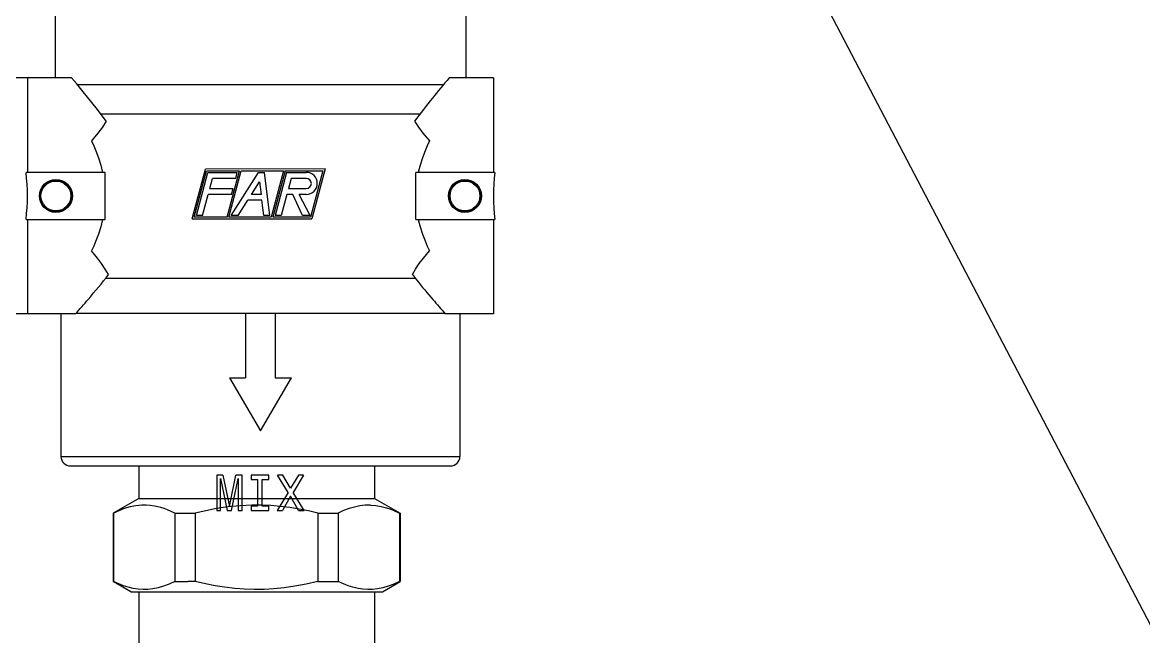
# Model space of a CAD drawing. Header units: millimetres. Extents: x -92220 to 11040, y -5929 to 27498.
# Drawn here: x 670.3 to 765.9, y 1050.9 to 1103.3 of the extents above; entities that cross this region are included whole.
import ezdxf

# ---------------------------------------------------------------- set-up
doc = ezdxf.new("R2010")
doc.units = ezdxf.units.MM
doc.layers.add('11 Водоразборный узел', color=7, linetype='Continuous')
doc.layers.add('17 Конструкции 2', color=7, linetype='Continuous')

msp = doc.modelspace()

# ---------------------------------------------------------------- linework, layer by layer
at = {"layer": '11 Водоразборный узел', "ltscale": 0.36875}
for p, q in [((673.095, 1118.232), (673.095, 1098.532)), ((708.095, 1118.232), (708.095, 1098.532))]:
    msp.add_line(p, q, dxfattribs=at)
at = {"layer": '11 Водоразборный узел', "ltscale": 0.14059}
for p, q in [((674.505, 1098.532), (665.31, 1098.532)), ((710.453, 1098.532), (706.685, 1098.532))]:
    msp.add_line(p, q, dxfattribs=at)
at = {"layer": '11 Водоразборный узел', "ltscale": 0.3}
for p, q in [((670.737, 1098.532), (670.737, 1090.492)), ((710.453, 1098.532), (710.453, 1090.492))]:
    msp.add_line(p, q, dxfattribs=at)
at = {"layer": '11 Водоразборный узел'}
for p, q in [((674.972, 1097.982), (706.217, 1097.982)), ((676.979, 1095.482), (704.206, 1095.482)), ((677.413, 1081.482), (703.777, 1081.482)), ((673.595, 1066.282), (705.514, 1066.282)), ((674.395, 1065.482), (704.812, 1065.482)), ((680.218, 1062.72), (699.087, 1062.72)), ((685.128, 1054.762), (700.988, 1054.762))]:
    msp.add_line(p, q, dxfattribs=at)
at = {"layer": '11 Водоразборный узел', "ltscale": 0.251659}
for p, q in [((677.366, 1090.492), (670.622, 1090.492)), ((710.568, 1090.492), (703.824, 1090.492)), ((670.622, 1086.472), (677.366, 1086.472)), ((703.824, 1086.472), (710.568, 1086.472))]:
    msp.add_line(p, q, dxfattribs=at)
at = {"layer": '11 Водоразборный узел', "ltscale": 0.15}
for p, q in [((677.366, 1086.472), (677.366, 1090.492)), ((703.824, 1086.472), (703.824, 1090.492))]:
    msp.add_line(p, q, dxfattribs=at)
at = {"layer": '11 Водоразборный узел', "ltscale": 0.109835}
msp.add_line((684.764, 1086.531), (685.901, 1090.774), dxfattribs=at)
at = {"layer": '11 Водоразборный узел', "ltscale": 0.102492}
for p, q in [((684.95, 1086.67), (686.011, 1090.63)), ((687.75, 1086.67), (688.811, 1090.63)), ((687.899, 1086.67), (688.96, 1090.63)), ((692.56, 1090.63), (691.499, 1086.67)), ((692.71, 1090.63), (691.648, 1086.67))]:
    msp.add_line(p, q, dxfattribs=at)
at = {"layer": '11 Водоразборный узел', "ltscale": 0.095039}
msp.add_line((685.138, 1086.814), (686.122, 1090.486), dxfattribs=at)
at = {"layer": '11 Водоразборный узел', "ltscale": 0.255008}
msp.add_line((696.101, 1090.779), (685.901, 1090.774), dxfattribs=at)
at = {"layer": '11 Водоразборный узел', "ltscale": 0.07}
for p, q in [((686.011, 1090.63), (688.811, 1090.63)), ((687.75, 1086.67), (684.95, 1086.67))]:
    msp.add_line(p, q, dxfattribs=at)
at = {"layer": '11 Водоразборный узел', "ltscale": 0.062546}
msp.add_line((686.122, 1090.486), (688.624, 1090.486), dxfattribs=at)
at = {"layer": '11 Водоразборный узел', "ltscale": 0.108846}
msp.add_line((688.087, 1086.814), (690.426, 1090.486), dxfattribs=at)
at = {"layer": '11 Водоразборный узел', "ltscale": 0.013045}
for p, q in [((688.489, 1089.982), (688.624, 1090.486)), ((685.66, 1086.814), (685.138, 1086.814))]:
    msp.add_line(p, q, dxfattribs=at)
at = {"layer": '11 Водоразборный узел', "ltscale": 0.09}
for p, q in [((688.96, 1090.63), (692.56, 1090.63)), ((691.499, 1086.67), (687.899, 1086.67))]:
    msp.add_line(p, q, dxfattribs=at)
at = {"layer": '11 Водоразборный узел', "ltscale": 0.0126}
for p, q in [((690.426, 1090.486), (690.93, 1090.486)), ((693.344, 1088.614), (692.84, 1088.614))]:
    msp.add_line(p, q, dxfattribs=at)
at = {"layer": '11 Водоразборный узел', "ltscale": 0.092513}
msp.add_line((691.389, 1086.814), (690.93, 1090.486), dxfattribs=at)
at = {"layer": '11 Водоразборный узел', "ltscale": 0.095038}
msp.add_line((692.82, 1090.486), (691.836, 1086.814), dxfattribs=at)
at = {"layer": '11 Водоразборный узел', "ltscale": 0.080071}
msp.add_line((692.71, 1090.63), (695.912, 1090.63), dxfattribs=at)
at = {"layer": '11 Водоразборный узел', "ltscale": 0.042053}
msp.add_line((692.82, 1090.486), (694.502, 1090.486), dxfattribs=at)
at = {"layer": '11 Водоразборный узел', "ltscale": 0.102511}
msp.add_line((695.912, 1090.63), (694.851, 1086.67), dxfattribs=at)
at = {"layer": '11 Водоразборный узел', "ltscale": 0.109946}
msp.add_line((696.101, 1090.779), (694.963, 1086.531), dxfattribs=at)
at = {"layer": '11 Водоразборный узел', "ltscale": 0.022362}
msp.add_line((686.277, 1089.118), (686.509, 1089.982), dxfattribs=at)
at = {"layer": '11 Водоразборный узел', "ltscale": 0.049501}
for p, q in [((688.489, 1089.982), (686.509, 1089.982)), ((688.122, 1088.614), (686.142, 1088.614)), ((686.277, 1089.118), (688.257, 1089.118))]:
    msp.add_line(p, q, dxfattribs=at)
at = {"layer": '11 Водоразборный узел', "ltscale": 0.03209}
msp.add_line((689.831, 1088.614), (690.521, 1089.697), dxfattribs=at)
at = {"layer": '11 Водоразборный узел', "ltscale": 0.027274}
msp.add_line((690.521, 1089.697), (690.656, 1088.614), dxfattribs=at)
at = {"layer": '11 Водоразборный узел', "ltscale": 0.022361}
msp.add_line((693.207, 1089.982), (692.975, 1089.118), dxfattribs=at)
at = {"layer": '11 Водоразборный узел', "ltscale": 0.032382}
msp.add_line((694.502, 1089.982), (693.207, 1089.982), dxfattribs=at)
at = {"layer": '11 Водоразборный узел', "ltscale": 0.046587}
msp.add_line((685.66, 1086.814), (686.142, 1088.614), dxfattribs=at)
at = {"layer": '11 Водоразборный узел', "ltscale": 0.013044}
for p, q in [((688.122, 1088.614), (688.257, 1089.118)), ((692.358, 1086.814), (691.836, 1086.814))]:
    msp.add_line(p, q, dxfattribs=at)
at = {"layer": '11 Водоразборный узел', "ltscale": 0.020621}
msp.add_line((690.656, 1088.614), (689.831, 1088.614), dxfattribs=at)
at = {"layer": '11 Водоразборный узел', "ltscale": 0.046588}
msp.add_line((692.84, 1088.614), (692.358, 1086.814), dxfattribs=at)
at = {"layer": '11 Водоразборный узел', "ltscale": 0.038166}
msp.add_line((692.975, 1089.118), (694.502, 1089.118), dxfattribs=at)
at = {"layer": '11 Водоразборный узел', "ltscale": 0.049635}
msp.add_line((694.182, 1086.814), (693.344, 1088.614), dxfattribs=at)
at = {"layer": '11 Водоразборный узел', "ltscale": 0.015048}
msp.add_line((694.502, 1088.614), (693.9, 1088.614), dxfattribs=at)
at = {"layer": '11 Водоразборный узел', "ltscale": 0.050516}
msp.add_line((694.818, 1086.814), (693.9, 1088.614), dxfattribs=at)
at = {"layer": '11 Водоразборный узел', "ltscale": 0.038416}
msp.add_line((688.685, 1086.814), (689.51, 1088.11), dxfattribs=at)
at = {"layer": '11 Водоразборный узел', "ltscale": 0.030222}
msp.add_line((690.719, 1088.11), (689.51, 1088.11), dxfattribs=at)
at = {"layer": '11 Водоразборный узел', "ltscale": 0.032652}
msp.add_line((690.881, 1086.814), (690.719, 1088.11), dxfattribs=at)
at = {"layer": '11 Водоразборный узел', "ltscale": 0.254094}
for p, q in [((670.737, 1086.472), (670.737, 1078.432)), ((710.453, 1086.472), (710.453, 1079.663))]:
    msp.add_line(p, q, dxfattribs=at)
at = {"layer": '11 Водоразборный узел', "ltscale": 0.254979}
msp.add_line((684.764, 1086.531), (694.963, 1086.531), dxfattribs=at)
at = {"layer": '11 Водоразборный узел', "ltscale": 0.01494}
msp.add_line((688.685, 1086.814), (688.087, 1086.814), dxfattribs=at)
at = {"layer": '11 Водоразборный узел', "ltscale": 0.012698}
msp.add_line((691.389, 1086.814), (690.881, 1086.814), dxfattribs=at)
at = {"layer": '11 Водоразборный узел', "ltscale": 0.080067}
msp.add_line((694.851, 1086.67), (691.648, 1086.67), dxfattribs=at)
at = {"layer": '11 Водоразборный узел', "ltscale": 0.015908}
msp.add_line((694.818, 1086.814), (694.182, 1086.814), dxfattribs=at)
at = {"layer": '11 Водоразборный узел', "ltscale": 0.018734}
msp.add_line((704.956, 1080.045), (705.281, 1079.663), dxfattribs=at)
at = {"layer": '11 Водоразборный узел', "ltscale": 0.045906}
for p, q in [((710.453, 1079.663), (710.453, 1078.432)), ((699.087, 1062.72), (700.318, 1062.72))]:
    msp.add_line(p, q, dxfattribs=at)
at = {"layer": '11 Водоразборный узел', "ltscale": 0.15309}
for p, q in [((674.84, 1078.432), (665.31, 1078.432)), ((710.453, 1078.432), (706.35, 1078.432))]:
    msp.add_line(p, q, dxfattribs=at)
at = {"layer": '11 Водоразборный узел', "ltscale": 0.18}
for p, q in [((673.595, 1078.432), (673.595, 1066.282)), ((707.595, 1078.432), (707.595, 1066.282))]:
    msp.add_line(p, q, dxfattribs=at)
at = {"layer": '11 Водоразборный узел', "ltscale": 0.28844}
for p, q in [((674.884, 1078.482), (689.326, 1078.482)), ((691.864, 1078.482), (706.306, 1078.482))]:
    msp.add_line(p, q, dxfattribs=at)
at = {"layer": '11 Водоразборный узел', "ltscale": 0.063419}
msp.add_line((689.327, 1078.482), (691.863, 1078.482), dxfattribs=at)
at = {"layer": '11 Водоразборный узел', "ltscale": 0.1375}
for p, q in [((689.327, 1078.482), (689.327, 1072.982)), ((691.863, 1078.482), (691.863, 1072.982))]:
    msp.add_line(p, q, dxfattribs=at)
at = {"layer": '11 Водоразборный узел', "ltscale": 0.130384}
for p, q in [((687.959, 1072.982), (690.595, 1068.482)), ((690.595, 1068.482), (693.231, 1072.982))]:
    msp.add_line(p, q, dxfattribs=at)
at = {"layer": '11 Водоразборный узел', "ltscale": 0.034197}
for p, q in [((687.959, 1072.982), (689.327, 1072.982)), ((691.863, 1072.982), (693.231, 1072.982))]:
    msp.add_line(p, q, dxfattribs=at)
at = {"layer": '11 Водоразборный узел', "ltscale": 0.052028}
msp.add_line((705.514, 1066.282), (707.595, 1066.282), dxfattribs=at)
at = {"layer": '11 Водоразборный узел', "ltscale": 0.10309}
for p, q in [((680.218, 1065.482), (680.218, 1062.72)), ((700.318, 1065.482), (700.318, 1062.72)), ((680.218, 1054.762), (680.218, 1049.962)), ((700.318, 1054.762), (700.318, 1049.962))]:
    msp.add_line(p, q, dxfattribs=at)
at = {"layer": '11 Водоразборный узел', "ltscale": 0.049579}
msp.add_line((704.812, 1065.482), (706.795, 1065.482), dxfattribs=at)
at = {"layer": '11 Водоразборный узел', "ltscale": 0.013292}
msp.add_line((687.402, 1064.68), (686.87, 1064.68), dxfattribs=at)
at = {"layer": '11 Водоразборный узел', "ltscale": 0.075}
for p, q in [((686.87, 1064.68), (686.87, 1061.68)), ((689.032, 1061.68), (689.032, 1064.68))]:
    msp.add_line(p, q, dxfattribs=at)
at = {"layer": '11 Водоразборный узел', "ltscale": 0.069518}
msp.add_line((687.203, 1064.404), (687.765, 1061.68), dxfattribs=at)
at = {"layer": '11 Водоразборный узел', "ltscale": 0.068084}
for p, q in [((687.203, 1061.68), (687.203, 1064.404)), ((688.694, 1064.404), (688.694, 1061.68))]:
    msp.add_line(p, q, dxfattribs=at)
at = {"layer": '11 Водоразборный узел', "ltscale": 0.067547}
msp.add_line((687.402, 1064.68), (687.951, 1062.035), dxfattribs=at)
at = {"layer": '11 Водоразборный узел', "ltscale": 0.067569}
msp.add_line((687.951, 1062.035), (688.504, 1064.68), dxfattribs=at)
at = {"layer": '11 Водоразборный узел', "ltscale": 0.069496}
msp.add_line((688.137, 1061.68), (688.694, 1064.404), dxfattribs=at)
at = {"layer": '11 Водоразборный узел', "ltscale": 0.013184}
msp.add_line((689.032, 1064.68), (688.504, 1064.68), dxfattribs=at)
at = {"layer": '11 Водоразборный узел', "ltscale": 0.009078}
for p, q in [((689.801, 1064.68), (689.801, 1064.317)), ((691.305, 1064.317), (691.305, 1064.68)), ((689.801, 1062.043), (689.801, 1061.68)), ((691.305, 1061.68), (691.305, 1062.043))]:
    msp.add_line(p, q, dxfattribs=at)
at = {"layer": '11 Водоразборный узел', "ltscale": 0.019851}
for p, q in [((690.595, 1064.68), (689.801, 1064.68)), ((689.801, 1061.68), (690.595, 1061.68))]:
    msp.add_line(p, q, dxfattribs=at)
at = {"layer": '11 Водоразборный узел', "ltscale": 0.017757}
for p, q in [((691.305, 1064.68), (690.595, 1064.68)), ((690.595, 1061.68), (691.305, 1061.68))]:
    msp.add_line(p, q, dxfattribs=at)
at = {"layer": '11 Водоразборный узел', "ltscale": 0.042813}
msp.add_line((692.948, 1063.219), (692.062, 1064.685), dxfattribs=at)
at = {"layer": '11 Водоразборный узел', "ltscale": 0.011347}
msp.add_line((692.516, 1064.685), (692.062, 1064.685), dxfattribs=at)
at = {"layer": '11 Водоразборный узел', "ltscale": 0.032159}
msp.add_line((693.164, 1063.574), (692.516, 1064.685), dxfattribs=at)
at = {"layer": '11 Водоразборный узел', "ltscale": 0.032323}
msp.add_line((693.825, 1064.685), (693.164, 1063.574), dxfattribs=at)
at = {"layer": '11 Водоразборный узел', "ltscale": 0.042777}
msp.add_line((694.262, 1064.685), (693.372, 1063.223), dxfattribs=at)
at = {"layer": '11 Водоразборный узел', "ltscale": 0.010915}
msp.add_line((694.262, 1064.685), (693.825, 1064.685), dxfattribs=at)
at = {"layer": '11 Водоразборный узел', "ltscale": 0.013833}
for p, q in [((689.801, 1064.317), (690.354, 1064.317)), ((690.752, 1064.317), (691.305, 1064.317)), ((690.354, 1062.043), (689.801, 1062.043)), ((691.305, 1062.043), (690.752, 1062.043))]:
    msp.add_line(p, q, dxfattribs=at)
at = {"layer": '11 Водоразборный узел', "ltscale": 0.056844}
for p, q in [((690.354, 1064.317), (690.354, 1062.043)), ((690.752, 1062.043), (690.752, 1064.317))]:
    msp.add_line(p, q, dxfattribs=at)
at = {"layer": '11 Водоразборный узел', "ltscale": 0.093819}
for p, q in [((680.218, 1062.72), (678.04, 1061.462)), ((700.318, 1062.72), (702.495, 1061.462))]:
    msp.add_line(p, q, dxfattribs=at)
at = {"layer": '11 Водоразборный узел', "ltscale": 0.045057}
msp.add_line((692.948, 1063.219), (692.01, 1061.68), dxfattribs=at)
at = {"layer": '11 Водоразборный узел', "ltscale": 0.034892}
msp.add_line((693.151, 1062.895), (692.464, 1061.68), dxfattribs=at)
at = {"layer": '11 Водоразборный узел', "ltscale": 0.035053}
msp.add_line((693.851, 1061.68), (693.151, 1062.895), dxfattribs=at)
at = {"layer": '11 Водоразборный узел', "ltscale": 0.045149}
msp.add_line((694.31, 1061.68), (693.372, 1063.223), dxfattribs=at)
at = {"layer": '11 Водоразборный узел', "ltscale": 0.008321}
msp.add_line((686.87, 1061.68), (687.203, 1061.68), dxfattribs=at)
at = {"layer": '11 Водоразборный узел', "ltscale": 0.009294}
msp.add_line((687.765, 1061.68), (688.137, 1061.68), dxfattribs=at)
at = {"layer": '11 Водоразборный узел', "ltscale": 0.008429}
msp.add_line((688.694, 1061.68), (689.032, 1061.68), dxfattribs=at)
at = {"layer": '11 Водоразборный узел', "ltscale": 0.011348}
msp.add_line((692.01, 1061.68), (692.464, 1061.68), dxfattribs=at)
at = {"layer": '11 Водоразборный узел', "ltscale": 0.011455}
msp.add_line((693.851, 1061.68), (694.31, 1061.68), dxfattribs=at)
at = {"layer": '11 Водоразборный узел', "ltscale": 0.001537}
for p, q in [((678.04, 1061.462), (678.081, 1061.462)), ((702.454, 1061.462), (702.495, 1061.462)), ((678.04, 1055.633), (678.081, 1055.633)), ((702.454, 1055.633), (702.495, 1055.633))]:
    msp.add_line(p, q, dxfattribs=at)
at = {"layer": '11 Водоразборный узел', "ltscale": 0.217524}
for p, q in [((678.04, 1061.462), (678.04, 1055.633)), ((678.081, 1061.462), (678.081, 1055.633)), ((683.306, 1061.462), (683.306, 1055.633)), ((685.043, 1061.462), (685.043, 1055.633)), ((695.493, 1061.462), (695.493, 1055.633)), ((697.229, 1061.462), (697.229, 1055.633)), ((702.454, 1061.462), (702.454, 1055.633)), ((702.495, 1061.462), (702.495, 1055.633))]:
    msp.add_line(p, q, dxfattribs=at)
at = {"layer": '11 Водоразборный узел', "ltscale": 0.064802}
for p, q in [((683.306, 1061.462), (685.043, 1061.462)), ((695.493, 1061.462), (697.229, 1061.462)), ((695.493, 1055.633), (697.229, 1055.633))]:
    msp.add_line(p, q, dxfattribs=at)
at = {"layer": '11 Водоразборный узел', "ltscale": 0.064952}
for p, q in [((679.548, 1054.762), (678.04, 1055.633)), ((700.988, 1054.762), (702.495, 1055.633))]:
    msp.add_line(p, q, dxfattribs=at)
at = {"layer": '11 Водоразборный узел', "ltscale": 0.04102}
msp.add_line((683.306, 1055.633), (684.406, 1055.633), dxfattribs=at)
at = {"layer": '11 Водоразборный узел', "ltscale": 0.023782}
msp.add_line((685.043, 1055.633), (684.406, 1055.633), dxfattribs=at)
at = {"layer": '11 Водоразборный узел', "ltscale": 0.20823}
msp.add_line((679.548, 1054.762), (685.128, 1054.762), dxfattribs=at)
at = {"layer": '11 Водоразборный узел', "flags": 128}
for points in [[(677.455, 1094.847), (676.711, 1095.84), (676.234, 1096.448), (675.376, 1097.501), (674.937, 1098.024), (674.505, 1098.532)], [(677.455, 1094.847), (677.123, 1094.341), (676.751, 1093.838), (676.202, 1093.172)], [(703.735, 1094.847), (704.067, 1094.341), (704.439, 1093.838), (704.988, 1093.172)], [(676.202, 1093.172), (676.392, 1092.752), (676.571, 1092.32), (676.791, 1091.728), (676.983, 1091.118), (677.141, 1090.492)], [(704.988, 1093.172), (704.798, 1092.752), (704.619, 1092.32), (704.399, 1091.728), (704.207, 1091.118), (704.049, 1090.492)], [(677.141, 1086.472), (676.983, 1085.847), (676.791, 1085.237), (676.571, 1084.645), (676.392, 1084.213), (676.202, 1083.792)], [(704.049, 1086.472), (704.207, 1085.847), (704.399, 1085.237), (704.619, 1084.645), (704.798, 1084.213), (704.988, 1083.792)], [(677.649, 1081.782), (677.372, 1082.251), (677.055, 1082.72), (676.705, 1083.185), (676.202, 1083.792)], [(703.541, 1081.782), (703.818, 1082.251), (704.135, 1082.72), (704.485, 1083.185), (704.988, 1083.792)], [(683.306, 1061.462), (682.995, 1061.608), (682.684, 1061.738), (682.396, 1061.844), (682.108, 1061.934), (681.837, 1062.004), (681.567, 1062.06), (681.207, 1062.112), (680.848, 1062.137), (680.488, 1062.135), (679.988, 1062.088), (679.487, 1061.989), (678.985, 1061.841), (678.534, 1061.669), (678.081, 1061.462)], [(695.493, 1061.462), (694.693, 1061.647), (693.893, 1061.805), (693.095, 1061.934), (692.284, 1062.034), (691.474, 1062.101), (690.665, 1062.135), (689.856, 1062.135), (688.856, 1062.088), (687.855, 1061.989), (686.851, 1061.841), (685.947, 1061.669), (685.043, 1061.462)], [(699.972, 1062.138), (699.515, 1062.128), (699.057, 1062.075), (698.598, 1061.98), (698.142, 1061.845), (697.686, 1061.671), (697.229, 1061.462)], [(699.972, 1062.138), (700.43, 1062.103), (700.889, 1062.026), (701.348, 1061.907), (701.624, 1061.816), (701.901, 1061.711), (702.454, 1061.462)], [(683.306, 1055.633), (682.803, 1055.405), (682.326, 1055.228), (681.87, 1055.099), (681.428, 1055.012), (681.01, 1054.966), (680.596, 1054.957), (680.181, 1054.983), (679.761, 1055.046), (679.33, 1055.147), (678.932, 1055.272), (678.517, 1055.433), (678.081, 1055.633)], [(695.493, 1055.633), (694.486, 1055.405), (693.533, 1055.228), (692.62, 1055.099), (691.736, 1055.012), (690.901, 1054.966), (690.073, 1054.957), (689.243, 1054.983), (688.402, 1055.046), (687.54, 1055.147), (686.743, 1055.272), (685.914, 1055.433), (685.043, 1055.633)], [(702.454, 1055.633), (701.951, 1055.405), (701.474, 1055.228), (701.018, 1055.099), (700.576, 1055.012), (700.158, 1054.966), (699.744, 1054.957), (699.329, 1054.983), (698.909, 1055.046), (698.478, 1055.147), (698.079, 1055.272), (697.665, 1055.433), (697.229, 1055.633)]]:
    msp.add_lwpolyline(points, dxfattribs=at)
at = {"layer": '11 Водоразборный узел'}
for centre, radius in [((673.165, 1088.482), 1.407), ((673.165, 1088.482), 1.34), ((673.165, 1088.482), 1.273), ((708.025, 1088.482), 1.407), ((708.025, 1088.482), 1.34), ((708.025, 1088.482), 1.273)]:
    msp.add_circle(centre, radius, dxfattribs=at)
for centre, radius, start, end in [((768.251, 1045.655), 81.157, 139.34128, 140.92242), ((741.81, 1067.044), 47.146, 140.8454, 143.86235), ((653.102, 1088.482), 17.635, 353.45525, 6.54475), ((694.502, 1089.55), 0.936, 270, 90), ((728.088, 1088.482), 17.635, 173.45525, 186.54475), ((694.502, 1089.55), 0.432, 270, 90), ((628.321, 1120.541), 62.734, 319.3374, 321.84254), ((750.172, 1118.356), 59.264, 218.10727, 220.27373), ((596.953, 1147.215), 103.911, 318.552, 319.45081), ((784.139, 1147.129), 103.78, 220.54837, 221.44831), ((674.395, 1066.282), 0.8, 180.00001, 270), ((706.795, 1066.282), 0.8, 270, 0)]:
    msp.add_arc(centre, radius, start, end, dxfattribs=at)
at = {"layer": '17 Конструкции 2', "color": 2}
msp.add_line((461.393, 1634.5), (855.393, 882), dxfattribs=at)

doc.saveas('drawing.dxf')
